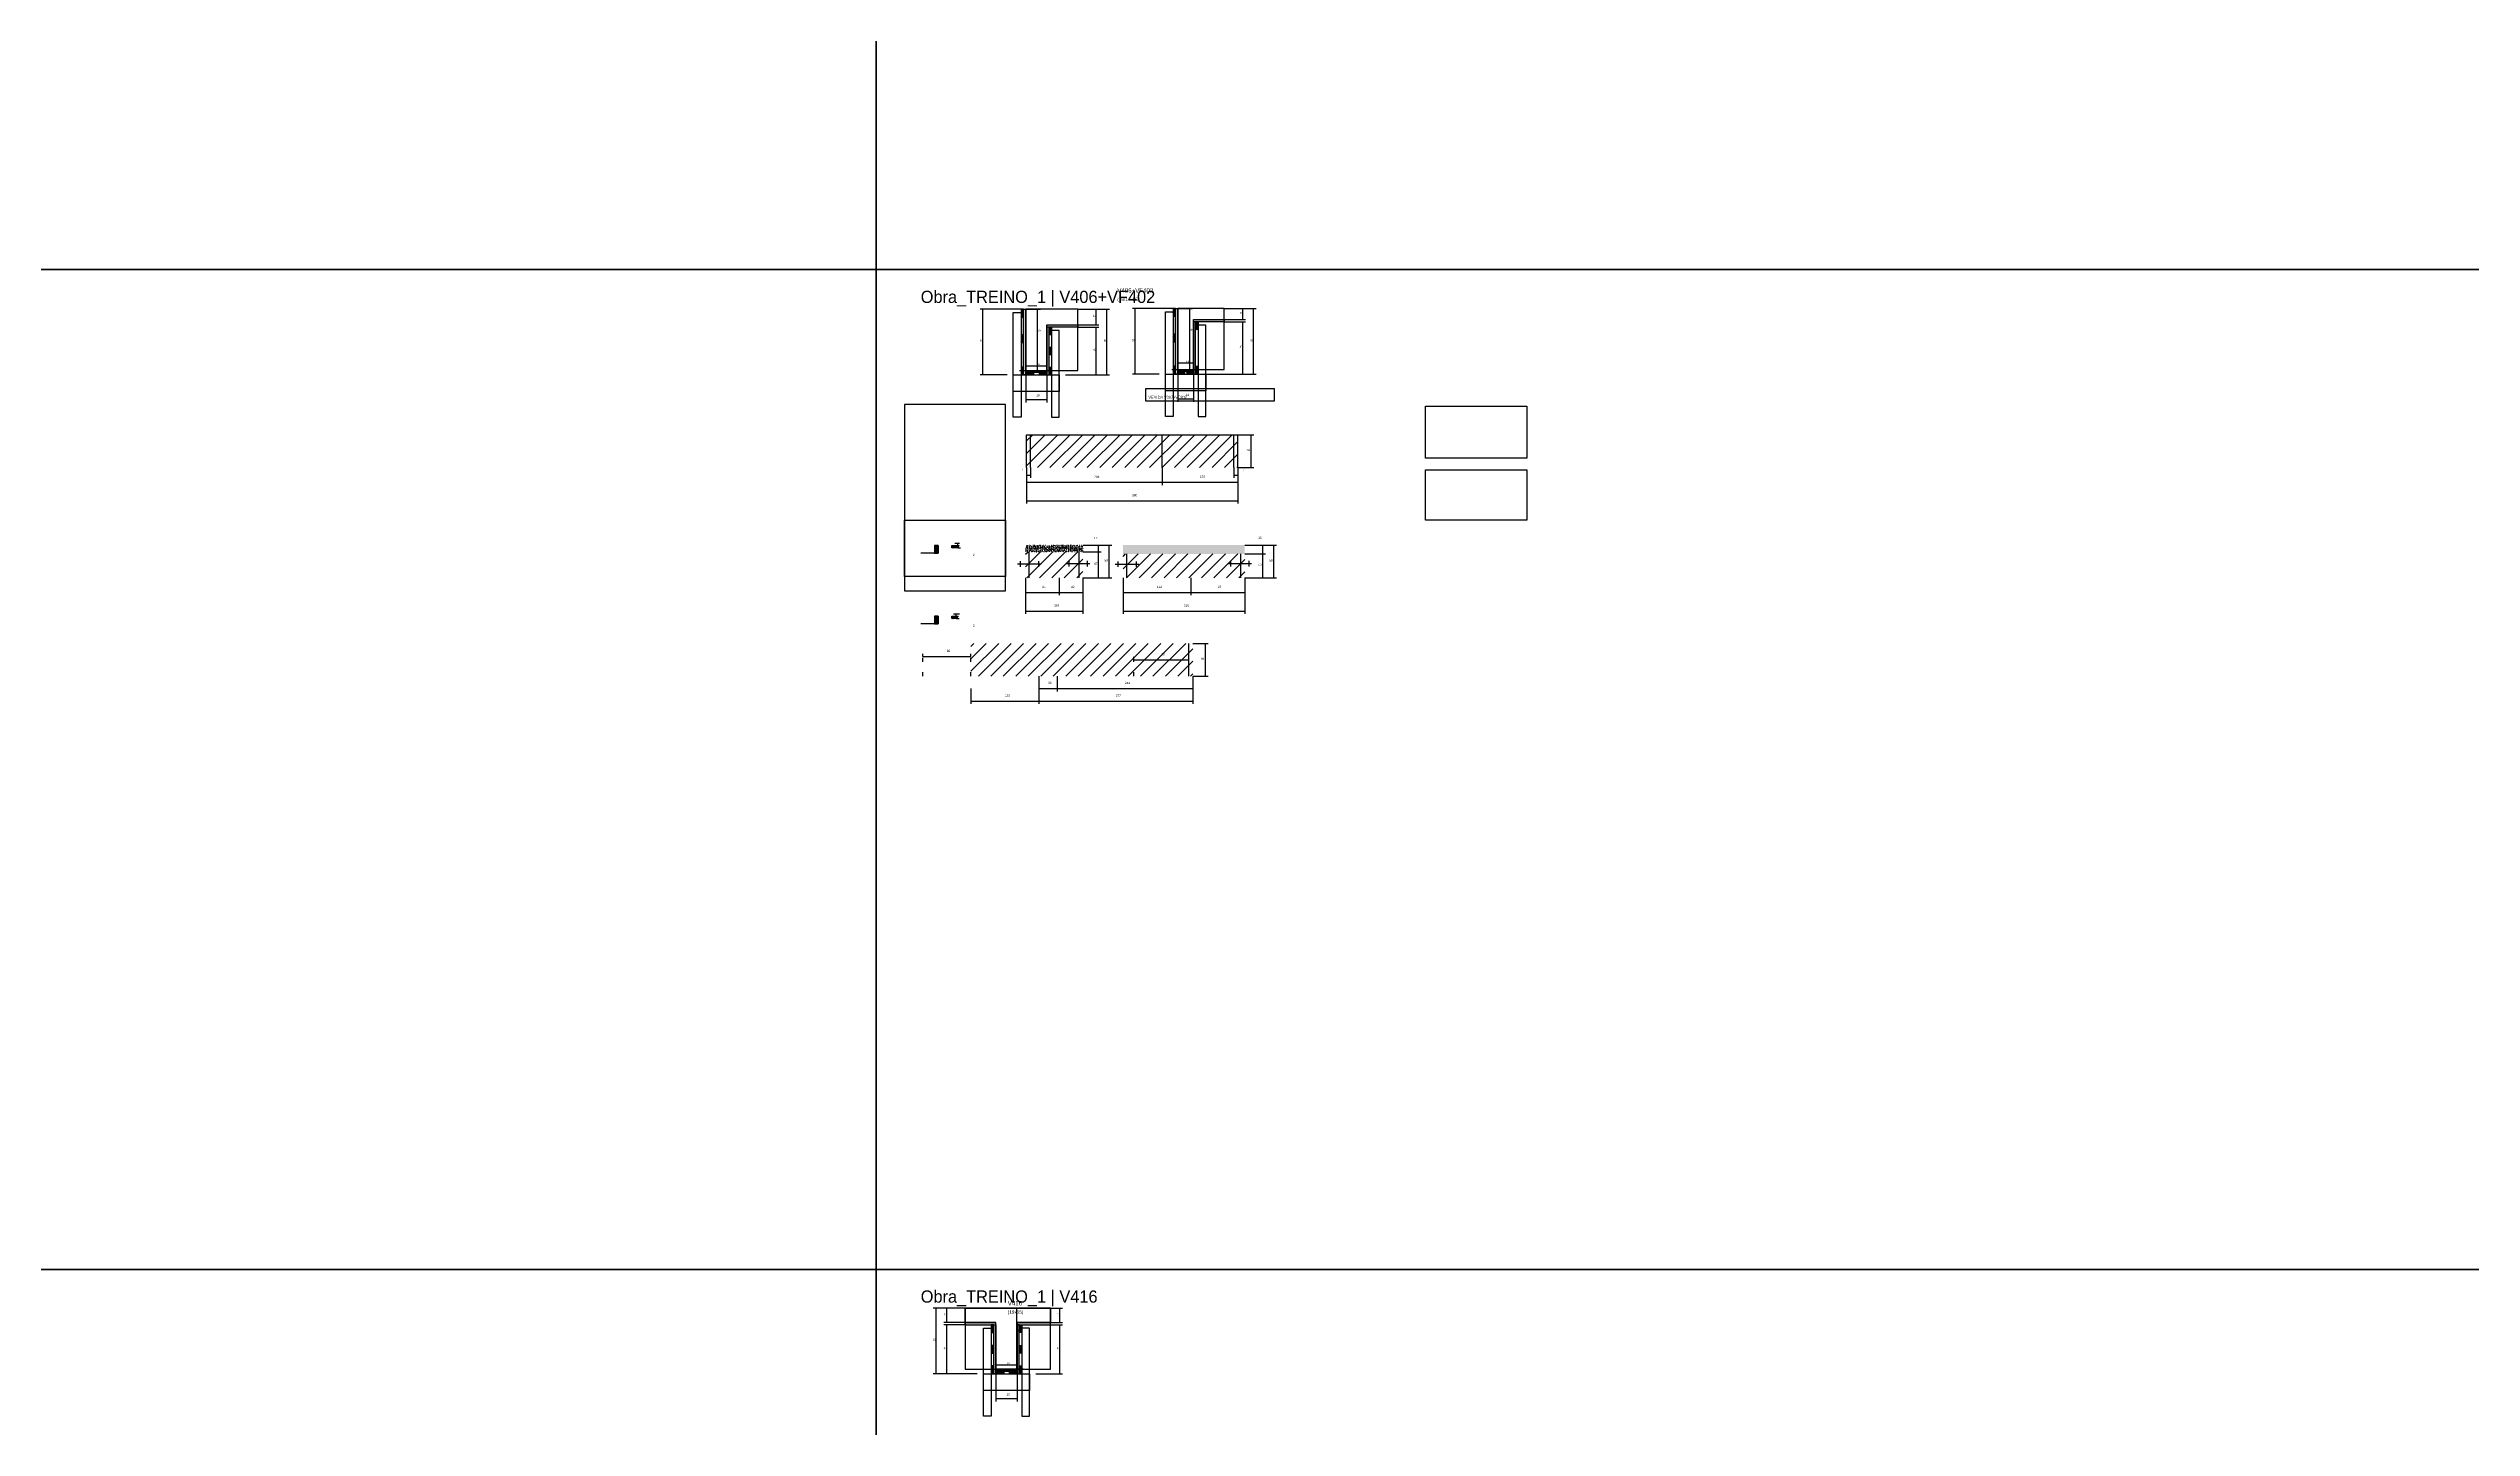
# Model space of a CAD drawing. Header units: metres. Extents: x -41 to 34840, y -36000 to 1848.
# Drawn here: x 13010 to 17372, y -5685 to -3202 of the extents above; entities that cross this region are included whole.
import ezdxf

# ---------------------------------------------------------------- set-up
doc = ezdxf.new("R2010")
doc.units = ezdxf.units.M
for name, color, linetype in [('CELL_BORDER', 8, 'Continuous'), ('CONCRETO', 251, 'Continuous'), ('COTA', 4, 'Continuous'), ('Cota Seção (2x)', 4, 'Continuous'), ('cotas', 4, 'Continuous'), ('Hachura', 253, 'Continuous'), ('LABEL_ID', 3, 'Continuous'), ('Madeira', 126, 'Continuous'), ('NOMENCLATURA', 7, 'Continuous'), ('Painéis', 200, 'Continuous'), ('REAPROVEITAMENTO', 251, 'Continuous'), ('SARR_2.2x7', 40, 'Continuous'), ('SARR_3.5x7', 81, 'Continuous'), ('Texto Seção', 7, 'Continuous')]:
    doc.layers.add(name, color=color, linetype=linetype)

msp = doc.modelspace()

# ---------------------------------------------------------------- hatches: boundary and pattern name
at = {"layer": 'COTA'}
h = msp.add_hatch(dxfattribs=at)
h.set_pattern_fill('AR-CONC', scale=0.03)
h.paths.add_polyline_path([(14872, -4095.8), (14768.5, -4095.8), (14768.5, -4107.8), (14872, -4107.8)])
h = msp.add_hatch(dxfattribs=at)
h.set_pattern_fill('AR-CONC', scale=0.03)
h.paths.add_polyline_path([(15163.2, -4095.8), (14944.2, -4095.8), (14944.2, -4111.8), (15163.2, -4111.8)])
at = {"layer": 'Hachura'}
h = msp.add_hatch(dxfattribs=at)
h.set_pattern_fill('ANSI31', scale=0.5)
h.paths.add_polyline_path([(14760.6, -3685.3), (14765, -3685.3), (14765, -3685.3), (14765, -3671.3), (14765, -3671.3), (14760.6, -3671.3), (14760.6, -3671.3), (14760.6, -3685.3)])
h = msp.add_hatch(color=8, dxfattribs=at)
h.dxf.hatch_style = 1
h.paths.add_polyline_path([(14765, -3671.3), (14769, -3671.3), (14769, -3671.3), (14769, -3789.3), (14769, -3789.3), (14765, -3789.3), (14765, -3789.3), (14765, -3671.3)])
h = msp.add_hatch(color=8, dxfattribs=at)
h.dxf.hatch_style = 1
h.paths.add_polyline_path([(14807, -3703.3), (14807, -3699.3), (14807, -3699.3), (14862.6, -3699.3), (14862.6, -3699.3), (14862.6, -3703.3), (14862.6, -3703.3), (14807, -3703.3)])
h = msp.add_hatch(color=8, dxfattribs=at)
h.dxf.hatch_style = 1
h.paths.add_polyline_path([(14811, -3703.3), (14807, -3703.3), (14807, -3703.3), (14807, -3789.3), (14807, -3789.3), (14811, -3789.3), (14811, -3789.3), (14811, -3703.3)])
h = msp.add_hatch(dxfattribs=at)
h.set_pattern_fill('ANSI31', scale=0.5)
h.paths.add_polyline_path([(14815.4, -3717.3), (14811, -3717.3), (14811, -3717.3), (14811, -3703.3), (14811, -3703.3), (14815.4, -3703.3), (14815.4, -3703.3), (14815.4, -3717.3)])
h = msp.add_hatch(dxfattribs=at)
h.set_pattern_fill('ANSI31', scale=0.5)
h.paths.add_polyline_path([(15034.5, -3684), (15038.9, -3684), (15038.9, -3684), (15038.9, -3670), (15038.9, -3670), (15034.5, -3670), (15034.5, -3670), (15034.5, -3684)])
h = msp.add_hatch(color=8, dxfattribs=at)
h.dxf.hatch_style = 1
h.paths.add_polyline_path([(15038.9, -3670), (15042.9, -3670), (15042.9, -3670), (15042.9, -3788), (15042.9, -3788), (15038.9, -3788), (15038.9, -3788), (15038.9, -3670)])
h = msp.add_hatch(color=8, dxfattribs=at)
h.dxf.hatch_style = 1
h.paths.add_polyline_path([(15070.9, -3694), (15070.9, -3690), (15070.9, -3690), (15126.5, -3690), (15126.5, -3690), (15126.5, -3694), (15126.5, -3694), (15070.9, -3694)])
h = msp.add_hatch(color=8, dxfattribs=at)
h.dxf.hatch_style = 1
h.paths.add_polyline_path([(15074.9, -3694), (15070.9, -3694), (15070.9, -3694), (15070.9, -3788), (15070.9, -3788), (15074.9, -3788), (15074.9, -3788), (15074.9, -3694)])
h = msp.add_hatch(dxfattribs=at)
h.set_pattern_fill('ANSI31', scale=0.5)
h.paths.add_polyline_path([(15079.3, -3708), (15074.9, -3708), (15074.9, -3708), (15074.9, -3694), (15074.9, -3694), (15079.3, -3694), (15079.3, -3694), (15079.3, -3708)])
h = msp.add_hatch(dxfattribs=at)
h.set_pattern_fill('ANSI31', scale=0.5)
h.paths.add_polyline_path([(14760.6, -3731.2), (14765, -3731.2), (14765, -3731.2), (14765, -3717.2), (14765, -3717.2), (14760.6, -3717.2), (14760.6, -3717.2), (14760.6, -3731.2)])
h = msp.add_hatch(dxfattribs=at)
h.set_pattern_fill('ANSI31', scale=0.5)
h.paths.add_polyline_path([(14815.4, -3753.3), (14811, -3753.3), (14811, -3753.3), (14811, -3739.3), (14811, -3739.3), (14815.4, -3739.3), (14815.4, -3739.3), (14815.4, -3753.3)])
h = msp.add_hatch(dxfattribs=at)
h.set_pattern_fill('ANSI31', scale=0.5)
h.paths.add_polyline_path([(15034.5, -3729.9), (15038.9, -3729.9), (15038.9, -3729.9), (15038.9, -3715.9), (15038.9, -3715.9), (15034.5, -3715.9), (15034.5, -3715.9), (15034.5, -3729.9)])
h = msp.add_hatch(dxfattribs=at)
h.set_pattern_fill('ANSI31', scale=0.5)
h.paths.add_polyline_path([(14760.6, -3789.3), (14765, -3789.3), (14765, -3789.3), (14765, -3775.3), (14765, -3775.3), (14760.6, -3775.3), (14760.6, -3775.3), (14760.6, -3789.3)])
h = msp.add_hatch(color=8, dxfattribs=at)
h.dxf.hatch_style = 1
h.paths.add_polyline_path([(14769, -3784.9), (14769, -3781.3), (14769, -3781.3), (14807, -3781.3), (14807, -3781.3), (14807, -3784.9), (14807, -3784.9), (14769, -3784.9)])
h = msp.add_hatch(dxfattribs=at)
h.set_pattern_fill('ANSI31', scale=0.5)
h.paths.add_polyline_path([(14769, -3789.3), (14769, -3784.9), (14769, -3784.9), (14783, -3784.9), (14783, -3784.9), (14783, -3789.3), (14783, -3789.3), (14769, -3789.3)])
h = msp.add_hatch(dxfattribs=at)
h.set_pattern_fill('ANSI31', scale=0.5)
h.paths.add_polyline_path([(14807, -3789.3), (14807, -3784.9), (14807, -3784.9), (14793, -3784.9), (14793, -3784.9), (14793, -3789.3), (14793, -3789.3), (14807, -3789.3)])
h = msp.add_hatch(dxfattribs=at)
h.set_pattern_fill('ANSI31', scale=0.5)
h.paths.add_polyline_path([(14815.4, -3789.3), (14811, -3789.3), (14811, -3789.3), (14811, -3775.3), (14811, -3775.3), (14815.4, -3775.3), (14815.4, -3775.3), (14815.4, -3789.3)])
h = msp.add_hatch(dxfattribs=at)
h.set_pattern_fill('ANSI31', scale=0.5)
h.paths.add_polyline_path([(15034.5, -3788), (15038.9, -3788), (15038.9, -3788), (15038.9, -3774), (15038.9, -3774), (15034.5, -3774), (15034.5, -3774), (15034.5, -3788)])
h = msp.add_hatch(color=8, dxfattribs=at)
h.dxf.hatch_style = 1
h.paths.add_polyline_path([(15042.9, -3783.6), (15042.9, -3780), (15042.9, -3780), (15070.9, -3780), (15070.9, -3780), (15070.9, -3783.6), (15070.9, -3783.6), (15042.9, -3783.6)])
h = msp.add_hatch(dxfattribs=at)
h.set_pattern_fill('ANSI31', scale=0.5)
h.paths.add_polyline_path([(15042.9, -3788), (15042.9, -3783.6), (15042.9, -3783.6), (15054.9, -3783.6), (15054.9, -3783.6), (15054.9, -3788), (15054.9, -3788), (15042.9, -3788)])
h = msp.add_hatch(dxfattribs=at)
h.set_pattern_fill('ANSI31', scale=0.5)
h.paths.add_polyline_path([(15070.9, -3788), (15070.9, -3783.6), (15070.9, -3783.6), (15058.9, -3783.6), (15058.9, -3783.6), (15058.9, -3788), (15058.9, -3788), (15070.9, -3788)])
h = msp.add_hatch(dxfattribs=at)
h.set_pattern_fill('ANSI31', scale=0.5)
h.paths.add_polyline_path([(15079.3, -3788), (15074.9, -3788), (15074.9, -3788), (15074.9, -3774), (15074.9, -3774), (15079.3, -3774), (15079.3, -3774), (15079.3, -3788)])
h = msp.add_hatch(dxfattribs=at)
h.set_pattern_fill('ANSI31', scale=0.5)
h.paths.add_polyline_path([(14611.5, -4096.5), (14604.5, -4096.5), (14604.5, -4110.5), (14611.5, -4110.5)])
h = msp.add_hatch(dxfattribs=at)
h.set_pattern_fill('ANSI31', scale=0.5)
h.paths.add_polyline_path([(14648.4, -4096.5), (14646.6, -4100.9), (14646.6, -4100.9), (14635.8, -4100.9), (14635.8, -4100.9), (14635.8, -4096.5), (14635.8, -4096.5), (14648.4, -4096.5)])
h = msp.add_hatch(dxfattribs=at)
h.set_pattern_fill('ANSI31', scale=0.5)
h.paths.add_polyline_path([(14611.5, -4224), (14604.5, -4224), (14604.5, -4238), (14611.5, -4238)])
h = msp.add_hatch(dxfattribs=at)
h.set_pattern_fill('ANSI31', scale=0.5)
h.paths.add_polyline_path([(14647.2, -4224), (14644, -4228.4), (14644, -4228.4), (14635.8, -4228.4), (14635.8, -4228.4), (14635.8, -4224), (14635.8, -4224), (14647.2, -4224)])
h = msp.add_hatch(color=8, dxfattribs=at)
h.dxf.hatch_style = 1
h.paths.add_polyline_path([(14715.5, -5500), (14715.5, -5496), (14715.5, -5496), (14659.9, -5496), (14659.9, -5496), (14659.9, -5500), (14659.9, -5500), (14715.5, -5500)])
h = msp.add_hatch(color=8, dxfattribs=at)
h.dxf.hatch_style = 1
h.paths.add_polyline_path([(14813.5, -5500), (14813.5, -5496), (14813.5, -5496), (14753.5, -5496), (14753.5, -5496), (14753.5, -5500), (14753.5, -5500), (14813.5, -5500)])
h = msp.add_hatch(dxfattribs=at)
h.set_pattern_fill('ANSI31', scale=0.5)
h.paths.add_polyline_path([(14707.1, -5514), (14711.5, -5514), (14711.5, -5514), (14711.5, -5500), (14711.5, -5500), (14707.1, -5500), (14707.1, -5500), (14707.1, -5514)])
h = msp.add_hatch(dxfattribs=at)
h.set_pattern_fill('ANSI31', scale=0.5)
h.paths.add_polyline_path([(14707.1, -5551), (14711.5, -5551), (14711.5, -5551), (14711.5, -5537), (14711.5, -5537), (14707.1, -5537), (14707.1, -5537), (14707.1, -5551)])
h = msp.add_hatch(color=8, dxfattribs=at)
h.dxf.hatch_style = 1
h.paths.add_polyline_path([(14711.5, -5500), (14715.5, -5500), (14715.5, -5500), (14715.5, -5588), (14715.5, -5588), (14711.5, -5588), (14711.5, -5588), (14711.5, -5500)])
h = msp.add_hatch(color=8, dxfattribs=at)
h.dxf.hatch_style = 1
h.paths.add_polyline_path([(14757.5, -5498), (14753.5, -5498), (14753.5, -5498), (14753.5, -5588), (14753.5, -5588), (14757.5, -5588), (14757.5, -5588), (14757.5, -5498)])
h = msp.add_hatch(dxfattribs=at)
h.set_pattern_fill('ANSI31', scale=0.5)
h.paths.add_polyline_path([(14761.9, -5514), (14757.5, -5514), (14757.5, -5514), (14757.5, -5500), (14757.5, -5500), (14761.9, -5500), (14761.9, -5500), (14761.9, -5514)])
h = msp.add_hatch(dxfattribs=at)
h.set_pattern_fill('ANSI31', scale=0.5)
h.paths.add_polyline_path([(14761.9, -5551), (14757.5, -5551), (14757.5, -5551), (14757.5, -5537), (14757.5, -5537), (14761.9, -5537), (14761.9, -5537), (14761.9, -5551)])
h = msp.add_hatch(dxfattribs=at)
h.set_pattern_fill('ANSI31', scale=0.5)
h.paths.add_polyline_path([(14707.1, -5588), (14711.5, -5588), (14711.5, -5588), (14711.5, -5574), (14711.5, -5574), (14707.1, -5574), (14707.1, -5574), (14707.1, -5588)])
h = msp.add_hatch(color=8, dxfattribs=at)
h.dxf.hatch_style = 1
h.paths.add_polyline_path([(14753.5, -5583.6), (14753.5, -5580), (14753.5, -5580), (14715.5, -5580), (14715.5, -5580), (14715.5, -5583.6), (14715.5, -5583.6), (14753.5, -5583.6)])
h = msp.add_hatch(dxfattribs=at)
h.set_pattern_fill('ANSI31', scale=0.5)
h.paths.add_polyline_path([(14761.9, -5588), (14757.5, -5588), (14757.5, -5588), (14757.5, -5574), (14757.5, -5574), (14761.9, -5574), (14761.9, -5574), (14761.9, -5588)])
h = msp.add_hatch(dxfattribs=at)
h.set_pattern_fill('ANSI31', scale=0.5)
h.paths.add_polyline_path([(14715.5, -5588), (14715.5, -5583.6), (14715.5, -5583.6), (14729.5, -5583.6), (14729.5, -5583.6), (14729.5, -5588), (14729.5, -5588), (14715.5, -5588)])
h = msp.add_hatch(dxfattribs=at)
h.set_pattern_fill('ANSI31', scale=0.5)
h.paths.add_polyline_path([(14753.5, -5588), (14753.5, -5583.6), (14753.5, -5583.6), (14739.5, -5583.6), (14739.5, -5583.6), (14739.5, -5588), (14739.5, -5588), (14753.5, -5588)])
at = {"layer": 'REAPROVEITAMENTO'}
h = msp.add_hatch(dxfattribs=at)
h.set_pattern_fill('ANSI31', scale=5)
h.paths.add_polyline_path([(15150.9, -3956.2), (15150.9, -3897.2), (15150.9, -3897.2), (14770.4, -3897.2), (14770.4, -3897.2), (14770.4, -3956.2), (14770.4, -3956.2), (15150.9, -3956.2)])
h = msp.add_hatch(dxfattribs=at)
h.set_pattern_fill('ANSI31', scale=5)
h.paths.add_polyline_path([(14872, -4154.8), (14872, -4107.8), (14872, -4107.8), (14768.5, -4107.8), (14768.5, -4107.8), (14768.5, -4154.8), (14768.5, -4154.8), (14872, -4154.8)])
h = msp.add_hatch(dxfattribs=at)
h.set_pattern_fill('ANSI31', scale=5)
h.paths.add_polyline_path([(15163.2, -4154.8), (15163.2, -4111.8), (15163.2, -4111.8), (14944.2, -4111.8), (14944.2, -4111.8), (14944.2, -4154.8), (14944.2, -4154.8), (15163.2, -4154.8)])
h = msp.add_hatch(dxfattribs=at)
h.set_pattern_fill('ANSI31', scale=5)
h.paths.add_polyline_path([(14670, -4272.9), (14670, -4331.9), (14670, -4331.9), (15069.7, -4331.9), (15069.7, -4331.9), (15069.7, -4272.9), (15069.7, -4272.9), (14670, -4272.9)])

# ---------------------------------------------------------------- linework, layer by layer
at = {"layer": 'CELL_BORDER'}
for points in [[(11600, -3600), (14500, -3600), (14500, -1800), (11600, -1800)], [(14500, -3600), (17400, -3600), (17400, -1800), (14500, -1800)], [(11600, -5400), (14500, -5400), (14500, -3600), (11600, -3600)], [(14500, -5400), (17400, -5400), (17400, -3600), (14500, -3600)], [(11600, -7200), (14500, -7200), (14500, -5400), (11600, -5400)], [(14500, -7200), (17400, -7200), (17400, -5400), (14500, -5400)]]:
    msp.add_lwpolyline(points, close=True, dxfattribs=at)
at = {"layer": 'CONCRETO'}
for points in [[(14862.6, -3699.3), (14862.6, -3671.3), (14769, -3671.3), (14769, -3699.3), (14769, -3699.3), (14769, -3781.3), (14807, -3781.3), (14807, -3699.3)], [(14769, -3781.3), (14862.6, -3781.3), (14862.6, -3671.3), (14769, -3671.3)], [(15126.5, -3690), (15126.5, -3670), (15042.9, -3670), (15042.9, -3698), (15042.9, -3698), (15042.9, -3780), (15070.9, -3780), (15070.9, -3690)], [(15042.9, -3780), (15126.5, -3780), (15126.5, -3670), (15042.9, -3670)], [(14659.9, -5496), (14659.9, -5470), (14813.5, -5470), (14813.5, -5496), (14753.5, -5496), (14753.5, -5580), (14715.5, -5580), (14715.5, -5496)], [(14659.9, -5580), (14813.5, -5580), (14813.5, -5470), (14659.9, -5470)]]:
    msp.add_lwpolyline(points, close=True, dxfattribs=at)
at = {"layer": 'COTA'}
for p, q in [((14760.6, -3671.3), (14687.1, -3671.3)), ((14692.1, -3789.3), (14692.1, -3671.3)), ((14862.6, -3671.3), (14920, -3671.3)), ((14862.6, -3671.3), (14900.6, -3671.3)), ((14862.6, -3699.3), (14900.6, -3699.3)), ((14862.6, -3703.3), (14900.6, -3703.3)), ((14895.6, -3699.3), (14895.6, -3671.3)), ((14895.6, -3789.3), (14895.6, -3703.3)), ((14915, -3789.3), (14915, -3671.3)), ((15034.5, -3670), (14961.1, -3670)), ((14966.1, -3788), (14966.1, -3670)), ((15126.5, -3670), (15183.9, -3670)), ((15126.5, -3670), (15164.6, -3670)), ((15126.5, -3690), (15164.6, -3690)), ((15126.5, -3694), (15164.6, -3694)), ((15159.6, -3690), (15159.6, -3670)), ((15159.6, -3788), (15159.6, -3694)), ((15178.9, -3788), (15178.9, -3670)), ((14735.4, -3789.3), (14687.1, -3789.3)), ((14769, -3789.3), (14769, -3839.1)), ((14807, -3789.3), (14807, -3839.1)), ((14840.6, -3789.3), (14920, -3789.3)), ((14840.6, -3789.3), (14900.6, -3789.3)), ((15009.3, -3788), (14961.1, -3788)), ((15042.9, -3788), (15042.9, -3837.8)), ((15070.9, -3788), (15070.9, -3837.8)), ((15094.5, -3788), (15183.9, -3788)), ((15094.5, -3788), (15164.6, -3788)), ((14769, -3834.1), (14807, -3834.1)), ((15042.9, -3832.8), (15070.9, -3832.8)), ((15150.9, -3897.2), (15179.8, -3897.2)), ((15174.8, -3956.2), (15174.8, -3897.2)), ((14770.4, -3956.2), (14770.4, -3987.8)), ((14770.4, -3956.2), (14770.4, -4021.3)), ((14770.4, -3956.2), (14770.4, -3975.1)), ((14777.4, -3956.2), (14777.4, -3975.1)), ((15014.4, -3956.2), (15014.4, -3987.8)), ((15014.4, -3956.2), (15014.4, -3987.8)), ((15143.9, -3956.2), (15143.9, -3975.1)), ((15150.9, -3956.2), (15150.9, -3987.8)), ((15150.9, -3956.2), (15150.9, -4021.3)), ((15150.9, -3956.2), (15150.9, -3975.1)), ((15150.9, -3956.2), (15179.8, -3956.2)), ((14770.4, -3970.1), (14777.4, -3970.1)), ((14770.4, -3982.8), (15014.4, -3982.8)), ((15014.4, -3982.8), (15150.9, -3982.8)), ((15143.9, -3970.1), (15150.9, -3970.1)), ((14770.4, -4016.3), (15150.9, -4016.3)), ((14649.8, -4092.9), (14641.6, -4092.9)), ((14646.6, -4100.9), (14646.6, -4092.9)), ((14872, -4095.8), (14904.9, -4095.8)), ((14872, -4095.8), (14924, -4095.8)), ((14899.9, -4107.8), (14899.9, -4095.8)), ((14919, -4154.8), (14919, -4095.8)), ((15163.2, -4095.8), (15200.7, -4095.8)), ((15163.2, -4095.8), (15220.4, -4095.8)), ((15195.7, -4111.8), (15195.7, -4095.8)), ((15215.4, -4154.8), (15215.4, -4095.8)), ((14646.6, -4100.9), (14651.6, -4100.9)), ((14872, -4107.8), (14904.9, -4107.8)), ((14872, -4107.8), (14904.9, -4107.8)), ((14899.9, -4154.8), (14899.9, -4107.8)), ((15163.2, -4111.8), (15200.7, -4111.8)), ((15163.2, -4111.8), (15200.7, -4111.8)), ((15195.7, -4154.8), (15195.7, -4111.8)), ((14768.5, -4154.8), (14768.5, -4186.4)), ((14768.5, -4154.8), (14768.5, -4219.9)), ((14768.5, -4181.4), (14829.5, -4181.4)), ((14829.5, -4154.8), (14829.5, -4186.4)), ((14829.5, -4154.8), (14829.5, -4186.4)), ((14829.5, -4181.4), (14872, -4181.4)), ((14872, -4154.8), (14872, -4186.4)), ((14872, -4154.8), (14872, -4219.9)), ((14872, -4154.8), (14904.9, -4154.8)), ((14872, -4154.8), (14924, -4154.8)), ((14944.2, -4154.8), (14944.2, -4186.4)), ((14944.2, -4154.8), (14944.2, -4219.9)), ((14944.2, -4181.4), (15066.2, -4181.4)), ((15066.2, -4154.8), (15066.2, -4186.4)), ((15066.2, -4154.8), (15066.2, -4186.4)), ((15066.2, -4181.4), (15163.2, -4181.4)), ((15163.2, -4154.8), (15163.2, -4186.4)), ((15163.2, -4154.8), (15163.2, -4219.9)), ((15163.2, -4154.8), (15200.7, -4154.8)), ((15163.2, -4154.8), (15220.4, -4154.8)), ((14649.8, -4220.4), (14639, -4220.4)), ((14644, -4228.4), (14644, -4220.4)), ((14644, -4228.4), (14649, -4228.4)), ((14768.5, -4214.9), (14872, -4214.9)), ((14944.2, -4214.9), (15163.2, -4214.9)), ((15069.7, -4272.9), (15097.4, -4272.9)), ((15092.4, -4331.9), (15092.4, -4272.9)), ((14584, -4296.5), (14584, -4291.5)), ((14584, -4296.5), (14670, -4296.5)), ((14670, -4296.5), (14670, -4291.5)), ((14963.7, -4302.4), (14963.7, -4297.4)), ((14963.7, -4302.4), (15062.7, -4302.4)), ((15062.7, -4302.4), (15062.7, -4297.4)), ((14670, -4354.4), (14670, -4381.9)), ((14792.7, -4331.9), (14792.7, -4381.9)), ((14792.7, -4331.9), (14792.7, -4359.3)), ((14792.7, -4331.9), (14792.7, -4381.9)), ((14792.7, -4354.3), (14825.7, -4354.3)), ((14825.7, -4331.9), (14825.7, -4359.3)), ((14825.7, -4331.9), (14825.7, -4359.3)), ((14825.7, -4354.3), (15069.7, -4354.3)), ((15069.7, -4331.9), (15097.4, -4331.9)), ((15069.7, -4331.9), (15069.7, -4381.9)), ((15069.7, -4331.9), (15069.7, -4359.3)), ((14670, -4376.9), (14792.7, -4376.9)), ((14792.7, -4376.9), (15069.7, -4376.9)), ((14659.9, -5470), (14602.5, -5470)), ((14607.5, -5588), (14607.5, -5470)), ((14659.9, -5470), (14621.8, -5470)), ((14659.9, -5496), (14621.8, -5496)), ((14626.8, -5496), (14626.8, -5470)), ((14813.5, -5470), (14835.4, -5470)), ((14813.5, -5496), (14835.4, -5496)), ((14830.4, -5496), (14830.4, -5470)), ((14659.9, -5500), (14621.8, -5500)), ((14626.8, -5588), (14626.8, -5500)), ((14813.5, -5500), (14835.4, -5500)), ((14830.4, -5588), (14830.4, -5500)), ((14681.9, -5588), (14602.5, -5588)), ((14681.9, -5588), (14621.8, -5588)), ((14715.5, -5588), (14715.5, -5637.8)), ((14753.5, -5588), (14753.5, -5637.8)), ((14787.1, -5588), (14835.4, -5588)), ((14715.5, -5632.8), (14753.5, -5632.8))]:
    msp.add_line(p, q, dxfattribs=at)
at = {"layer": 'Cota Seção (2x)'}
for p, q in [((14760.6, -3671.3), (14795.5, -3671.3)), ((14790.5, -3781.3), (14790.5, -3671.3)), ((15034.5, -3670), (15069.5, -3670)), ((15064.5, -3780), (15064.5, -3670)), ((14758, -3781.3), (14795.5, -3781.3)), ((14769, -3789.3), (14769, -3768.3)), ((14769, -3773.3), (14807, -3773.3)), ((14807, -3789.3), (14807, -3768.3)), ((15031.9, -3780), (15069.5, -3780)), ((15042.9, -3788), (15042.9, -3763)), ((15042.9, -3768), (15070.9, -3768)), ((15070.9, -3788), (15070.9, -3763)), ((14764.5, -5470), (14748, -5470)), ((14753, -5580), (14753, -5470)), ((14715.5, -5588), (14715.5, -5567)), ((14715.5, -5572), (14753.5, -5572)), ((14764.5, -5580), (14748, -5580)), ((14753.5, -5588), (14753.5, -5567))]:
    msp.add_line(p, q, dxfattribs=at)
at = {"layer": 'Cotas'}
for points in [[(14550.5, -4178.6), (14732.4, -4178.6), (14732.4, -3842.7), (14550.5, -3842.7)], [(15489, -3846.1), (15671, -3846.1), (15671, -3939.3), (15489, -3939.3)], [(15489, -3960.2), (15671, -3960.2), (15671, -4051.2), (15489, -4051.2)], [(14550.5, -4051), (14732.4, -4051), (14732.4, -4152.4), (14550.5, -4152.4)]]:
    msp.add_lwpolyline(points, close=True, dxfattribs=at)
at = {"layer": 'Madeira'}
for points in [[(14760.6, -3685.3), (14765, -3685.3), (14765, -3671.3), (14760.6, -3671.3)], [(14815.4, -3717.3), (14811, -3717.3), (14811, -3703.3), (14815.4, -3703.3)], [(15034.5, -3684), (15038.9, -3684), (15038.9, -3670), (15034.5, -3670)], [(15079.3, -3708), (15074.9, -3708), (15074.9, -3694), (15079.3, -3694)], [(14760.6, -3731.2), (14765, -3731.2), (14765, -3717.2), (14760.6, -3717.2)], [(14815.4, -3753.3), (14811, -3753.3), (14811, -3739.3), (14815.4, -3739.3)], [(15034.5, -3729.9), (15038.9, -3729.9), (15038.9, -3715.9), (15034.5, -3715.9)], [(14760.6, -3789.3), (14765, -3789.3), (14765, -3775.3), (14760.6, -3775.3)], [(14769, -3789.3), (14769, -3784.9), (14783, -3784.9), (14783, -3789.3)], [(14807, -3789.3), (14807, -3784.9), (14793, -3784.9), (14793, -3789.3)], [(14815.4, -3789.3), (14811, -3789.3), (14811, -3775.3), (14815.4, -3775.3)], [(15034.5, -3788), (15038.9, -3788), (15038.9, -3774), (15034.5, -3774)], [(15042.9, -3788), (15042.9, -3783.6), (15054.9, -3783.6), (15054.9, -3788)], [(15070.9, -3788), (15070.9, -3783.6), (15058.9, -3783.6), (15058.9, -3788)], [(15079.3, -3788), (15074.9, -3788), (15074.9, -3774), (15079.3, -3774)], [(14611.5, -4110.5), (14611.5, -4096.5), (14604.5, -4096.5), (14604.5, -4110.5)], [(14635.8, -4096.5), (14648.4, -4096.5), (14646.6, -4100.9), (14635.8, -4100.9)], [(14611.5, -4238), (14611.5, -4224), (14604.5, -4224), (14604.5, -4238)], [(14635.8, -4224), (14647.2, -4224), (14644, -4228.4), (14635.8, -4228.4)], [(14707.1, -5514), (14711.5, -5514), (14711.5, -5500), (14707.1, -5500)], [(14707.1, -5551), (14711.5, -5551), (14711.5, -5537), (14707.1, -5537)], [(14761.9, -5514), (14757.5, -5514), (14757.5, -5500), (14761.9, -5500)], [(14761.9, -5551), (14757.5, -5551), (14757.5, -5537), (14761.9, -5537)], [(14707.1, -5588), (14711.5, -5588), (14711.5, -5574), (14707.1, -5574)], [(14761.9, -5588), (14757.5, -5588), (14757.5, -5574), (14761.9, -5574)], [(14715.5, -5588), (14715.5, -5583.6), (14729.5, -5583.6), (14729.5, -5588)], [(14753.5, -5588), (14753.5, -5583.6), (14739.5, -5583.6), (14739.5, -5588)]]:
    msp.add_lwpolyline(points, close=True, dxfattribs=at)
for points in [[(14611.5, -4096.5), (14611.5, -4110.5), (14580, -4110.5)], [(14611.5, -4224), (14611.5, -4238), (14580, -4238)]]:
    msp.add_lwpolyline(points, dxfattribs=at)
at = {"layer": 'NOMENCLATURA'}
for p, q in [((14754.1, -4129.9), (14796.9, -4129.9)), ((14759.1, -4124.9), (14759.1, -4134.9)), ((14791.9, -4124.9), (14791.9, -4134.9)), ((14841.6, -4129.4), (14884.4, -4129.4)), ((14846.6, -4124.5), (14846.6, -4134.4)), ((14879.4, -4124.5), (14879.4, -4134.4)), ((14929.8, -4130.2), (14972.6, -4130.2)), ((14934.8, -4125.3), (14934.8, -4135.2)), ((14967.6, -4125.3), (14967.6, -4135.2)), ((15132.8, -4129.4), (15175.6, -4129.4)), ((15137.8, -4124.5), (15137.8, -4134.4)), ((15170.6, -4124.5), (15170.6, -4134.4))]:
    msp.add_line(p, q, dxfattribs=at)
at = {"layer": 'Painéis'}
for p, q in [((14769, -3789.3), (14769, -3671.3)), ((14807, -3699.3), (14862.6, -3699.3)), ((14807, -3703.3), (14807, -3699.3)), ((14807, -3789.3), (14807, -3703.3)), ((14862.6, -3703.3), (14862.6, -3699.3)), ((15042.9, -3788), (15042.9, -3670)), ((15070.9, -3690), (15126.5, -3690)), ((15070.9, -3694), (15070.9, -3690)), ((15070.9, -3788), (15070.9, -3694)), ((15126.5, -3694), (15126.5, -3690)), ((14769, -3781.3), (14807, -3781.3)), ((14769, -3784.9), (14769, -3781.3)), ((14807, -3784.9), (14807, -3781.3)), ((15042.9, -3780), (15070.9, -3780)), ((15042.9, -3783.6), (15042.9, -3780)), ((15070.9, -3783.6), (15070.9, -3780)), ((14770.4, -3897.2), (15150.9, -3897.2)), ((14770.4, -3956.2), (14770.4, -3897.2)), ((15014.4, -3956.2), (15014.4, -3897.2)), ((15150.9, -3956.2), (15150.9, -3897.2)), ((14659.9, -5496), (14715.5, -5496)), ((14659.9, -5500), (14659.9, -5496)), ((14715.5, -5500), (14715.5, -5496)), ((14753.5, -5496), (14813.5, -5496)), ((14753.5, -5500), (14753.5, -5496)), ((14813.5, -5500), (14813.5, -5496)), ((14715.5, -5588), (14715.5, -5500)), ((14753.5, -5588), (14753.5, -5500)), ((14715.5, -5580), (14753.5, -5580)), ((14715.5, -5583.6), (14715.5, -5580)), ((14753.5, -5583.6), (14753.5, -5580))]:
    msp.add_line(p, q, dxfattribs=at)
for points in [[(14765, -3671.3), (14769, -3671.3), (14769, -3789.3), (14765, -3789.3)], [(14807, -3703.3), (14807, -3699.3), (14862.6, -3699.3), (14862.6, -3703.3)], [(14811, -3703.3), (14807, -3703.3), (14807, -3789.3), (14811, -3789.3)], [(15038.9, -3670), (15042.9, -3670), (15042.9, -3788), (15038.9, -3788)], [(15070.9, -3694), (15070.9, -3690), (15126.5, -3690), (15126.5, -3694)], [(15074.9, -3694), (15070.9, -3694), (15070.9, -3788), (15074.9, -3788)], [(14769, -3784.9), (14769, -3781.3), (14807, -3781.3), (14807, -3784.9)], [(15042.9, -3783.6), (15042.9, -3780), (15070.9, -3780), (15070.9, -3783.6)], [(14715.5, -5500), (14715.5, -5496), (14659.9, -5496), (14659.9, -5500)], [(14813.5, -5500), (14813.5, -5496), (14753.5, -5496), (14753.5, -5500)], [(14711.5, -5500), (14715.5, -5500), (14715.5, -5588), (14711.5, -5588)], [(14757.5, -5500), (14753.5, -5500), (14753.5, -5588), (14757.5, -5588)], [(14753.5, -5583.6), (14753.5, -5580), (14715.5, -5580), (14715.5, -5583.6)]]:
    msp.add_lwpolyline(points, close=True, dxfattribs=at)
at = {"layer": 'SARR_2.2x7'}
for p, q in [((14777.4, -3956.2), (14777.4, -3897.2)), ((15143.9, -3956.2), (15143.9, -3897.2)), ((14775.5, -4154.8), (14775.5, -4107.8)), ((14865, -4154.8), (14865, -4107.8)), ((14951.2, -4154.8), (14951.2, -4111.8)), ((15156.2, -4154.8), (15156.2, -4111.8)), ((15062.7, -4331.9), (15062.7, -4272.9)), ((14584, -4305.9), (14584, -4298.9)), ((14670, -4305.9), (14670, -4298.9)), ((14963.7, -4305.9), (14963.7, -4298.9)), ((14584, -4331.9), (14584, -4324.9)), ((14670, -4331.9), (14670, -4324.9)), ((14963.7, -4331.9), (14963.7, -4324.9))]:
    msp.add_line(p, q, dxfattribs=at)
at = {"layer": 'SARR_3.5x7'}
for points in [[(14746.6, -3677.3), (14760.6, -3677.3), (14760.6, -3865.8), (14746.6, -3865.8)], [(15020.5, -3676), (15034.5, -3676), (15034.5, -3864.5), (15020.5, -3864.5)], [(15093.3, -3700), (15079.3, -3700), (15079.3, -3864.5), (15093.3, -3864.5)], [(14829.4, -3709.3), (14815.4, -3709.3), (14815.4, -3865.8), (14829.4, -3865.8)], [(14746.6, -3789.3), (14829.4, -3789.3), (14829.4, -3819.4), (14746.6, -3819.4)], [(15020.5, -3788), (15093.3, -3788), (15093.3, -3818.1), (15020.5, -3818.1)], [(14693.1, -5506), (14707.1, -5506), (14707.1, -5664.5), (14693.1, -5664.5)], [(14775.9, -5506), (14761.9, -5506), (14761.9, -5664.5), (14775.9, -5664.5)], [(14693.1, -5588), (14775.9, -5588), (14775.9, -5618.1), (14693.1, -5618.1)]]:
    msp.add_lwpolyline(points, close=True, dxfattribs=at)
at = {"layer": 'Texto Seção'}
msp.add_lwpolyline([(14985.4, -3813.8), (15216, -3813.8), (15216, -3837), (14985.4, -3837)], close=True, dxfattribs=at)

# ---------------------------------------------------------------- texts
at = {"layer": 'COTA'}
for s, p in [('14', (14890.1, -3685.3)), ('10', (15154.1, -3680)), ('59', (14686.6, -3730.3)), ('43', (14890.1, -3746.3)), ('59', (14909.5, -3730.3)), ('59', (14960.6, -3729)), ('47', (15154.1, -3741)), ('59', (15173.4, -3729)), ('19', (14788, -3828.6)), ('14', (15056.9, -3827.3)), ('59', (15166.7, -3926.7)), ('7', (14761.5, -3962.1)), ('7', (15159.8, -3962.1)), ('244', (14892.4, -3974.7)), ('380', (14960.6, -4008.1)), ('136', (15082.6, -3974.5)), ('12', (14891.9, -4085.2)), ('16', (15187.6, -4084.8)), ('2', (14673.9, -4115.3)), ('47', (14891.9, -4131.3)), ('59', (14910.8, -4125.3)), ('43', (15187.5, -4133.3)), ('59', (15207.3, -4125.3)), ('61', (14799, -4173.3)), ('42', (14850.7, -4173.3)), ('122', (15005.2, -4173.3)), ('97', (15114.7, -4173.3)), ('104', (14820.2, -4206.7)), ('219', (15053.7, -4206.8)), ('3', (14673.9, -4242.9)), ('86', (14627, -4288.4)), ('99', (15013.2, -4294.3)), ('59', (15084.3, -4302.4)), ('33', (14809.2, -4346.1)), ('244', (14947.7, -4346.2)), ('123', (14731.3, -4368.8)), ('277', (14931.2, -4368.8)), ('13', (14621.3, -5483)), ('13', (14824.9, -5483)), ('59', (14602, -5529)), ('44', (14621.3, -5544)), ('44', (14824.9, -5544)), ('19', (14734.5, -5627.3))]:
    msp.add_text(s, height=4, dxfattribs=at).set_placement(p)
at = {"layer": 'Cota Seção (2x)'}
for s, p in [('55', (14790.5, -3711.3)), ('55', (15064.5, -3710)), ('19', (14788, -3773.3)), ('14', (15057, -3768)), ('55', (14753, -5512)), ('19', (14734.5, -5572))]:
    msp.add_text(s, height=4, dxfattribs=at).set_placement(p)
at = {"layer": 'LABEL_ID'}
for s, p in [('Obra_TREINO_1 | V406+VF402', (14580, -3660)), ('Obra_TREINO_1 | V416', (14580, -5460))]:
    msp.add_text(s, height=22, dxfattribs=at).set_placement(p)
at = {"layer": 'Texto Seção'}
for s, height, p in [('V406+VF402', 8, (14933.9, -3641.6)), ('(19/14x55)', 6, (14933.9, -3656.6)), ('VEM DA V307+VF202', 5, (14989.9, -3832.2)), ('V416', 8, (14736.7, -5465)), ('(19x55)', 6, (14736.7, -5480))]:
    msp.add_text(s, height=height, dxfattribs=at).set_placement(p)

doc.saveas('drawing.dxf')
